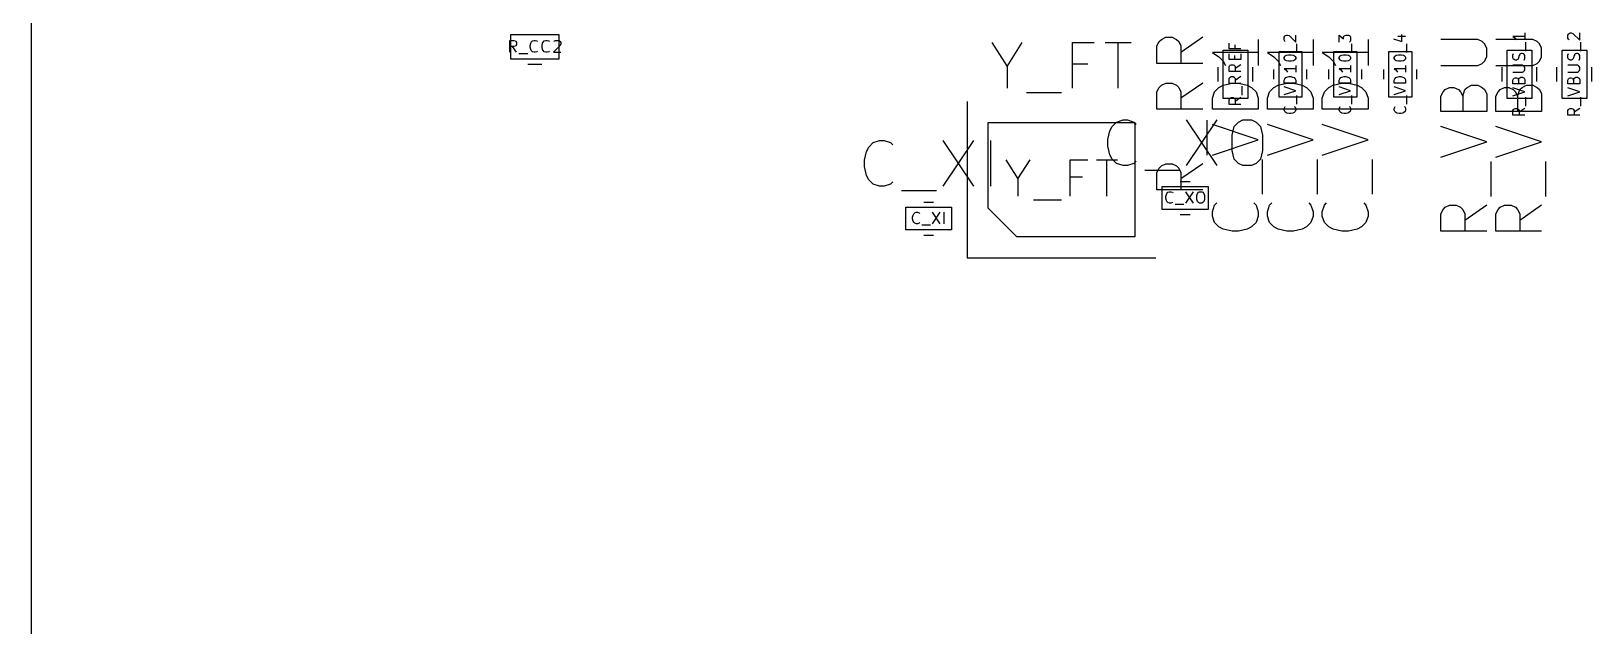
# Model space of a CAD drawing. Header units: millimetres. Extents: x -1 to 260, y -56 to 300.
# Drawn here: x 0 to 34.08, y 189.86 to 202.84 of the extents above; entities that cross this region are included whole.
import ezdxf

# ---------------------------------------------------------------- set-up
doc = ezdxf.new("R2010")
doc.units = ezdxf.units.MM
for name, color, linetype, true_color in [('Edge.Cuts', 254, 'CONTINUOUS', 0xd0d2cd), ('F.Fab', 9, 'CONTINUOUS', 0xafafaf), ('F.Silkscreen', 41, 'CONTINUOUS', 0xf2eda1)]:
    doc.layers.add(name, color=color, linetype=linetype, true_color=true_color)

msp = doc.modelspace()

# ---------------------------------------------------------------- linework, layer by layer
at = {"layer": 'Edge.Cuts', "linetype": 'CONTINUOUS'}
msp.add_line((0, 300), (0, 0), dxfattribs=at)
at = {"layer": 'F.Fab', "linetype": 'CONTINUOUS'}
for p, q in [((32.6182, 202.803809), (32.6182, 202.655237)), ((33.5582, 202.754285), (33.570581, 202.779047)), ((33.570581, 202.779047), (33.582962, 202.791428)), ((33.582962, 202.791428), (33.607724, 202.803809)), ((33.607724, 202.803809), (33.632486, 202.803809)), ((33.632486, 202.803809), (33.669629, 202.791428)), ((33.669629, 202.791428), (33.8182, 202.642856)), ((33.8182, 202.642856), (33.8182, 202.803809)), ((10.449047, 202.381799), (10.449047, 202.641799)), ((10.449047, 202.641799), (10.548095, 202.641799)), ((10.548095, 202.505608), (10.449047, 202.505608)), ((10.475, 202.77), (11.525, 202.77)), ((10.475, 202.23), (10.475, 202.77)), ((10.597619, 202.381799), (10.510952, 202.505608)), ((10.548095, 202.641799), (10.572857, 202.629418)), ((10.572857, 202.517989), (10.548095, 202.505608)), ((10.572857, 202.629418), (10.585238, 202.617037)), ((10.585238, 202.53037), (10.572857, 202.517989)), ((10.585238, 202.617037), (10.597619, 202.592275)), ((10.597619, 202.555132), (10.585238, 202.53037)), ((10.597619, 202.592275), (10.597619, 202.555132)), ((10.894761, 202.53037), (10.907142, 202.579894)), ((10.894761, 202.493227), (10.894761, 202.53037)), ((10.907142, 202.443703), (10.894761, 202.493227)), ((10.907142, 202.579894), (10.919523, 202.604656)), ((10.919523, 202.418941), (10.907142, 202.443703)), ((10.919523, 202.604656), (10.944285, 202.629418)), ((10.944285, 202.629418), (10.981428, 202.641799)), ((10.981428, 202.641799), (11.00619, 202.641799)), ((11.00619, 202.641799), (11.043333, 202.629418)), ((11.043333, 202.629418), (11.055714, 202.617037)), ((11.154761, 202.53037), (11.167142, 202.579894)), ((11.154761, 202.493227), (11.154761, 202.53037)), ((11.167142, 202.443703), (11.154761, 202.493227)), ((11.167142, 202.579894), (11.179523, 202.604656)), ((11.179523, 202.418941), (11.167142, 202.443703)), ((11.179523, 202.604656), (11.204285, 202.629418)), ((11.204285, 202.629418), (11.241428, 202.641799)), ((11.241428, 202.641799), (11.26619, 202.641799)), ((11.26619, 202.641799), (11.303333, 202.629418)), ((11.303333, 202.629418), (11.315714, 202.617037)), ((11.550952, 202.53037), (11.40238, 202.381799)), ((11.414761, 202.617037), (11.427142, 202.629418)), ((11.427142, 202.629418), (11.451904, 202.641799)), ((11.451904, 202.641799), (11.513809, 202.641799)), ((11.513809, 202.641799), (11.538571, 202.629418)), ((11.525, 202.77), (11.525, 202.23)), ((11.538571, 202.629418), (11.550952, 202.617037)), ((11.550952, 202.617037), (11.563333, 202.592275)), ((11.563333, 202.567513), (11.550952, 202.53037)), ((11.563333, 202.592275), (11.563333, 202.567513)), ((26.1582, 202.457142), (26.1582, 202.580952)), ((26.4182, 202.457142), (26.1582, 202.457142)), ((26.28201, 202.543809), (26.28201, 202.457142)), ((27.363574, 202.709524), (27.375479, 202.733333)), ((27.363574, 202.65), (27.363574, 202.709524)), ((27.375479, 202.62619), (27.363574, 202.65)), ((27.375479, 202.733333), (27.387384, 202.745238)), ((27.387384, 202.614286), (27.375479, 202.62619)), ((27.387384, 202.745238), (27.411193, 202.757143)), ((27.411193, 202.757143), (27.435003, 202.757143)), ((27.435003, 202.757143), (27.470717, 202.745238)), ((27.470717, 202.745238), (27.613574, 202.602381)), ((27.613574, 202.602381), (27.613574, 202.757143)), ((27.637384, 202.376191), (27.637384, 202.566667)), ((28.563574, 202.602381), (28.563574, 202.757143)), ((28.563574, 202.757143), (28.658812, 202.673809)), ((28.658812, 202.709524), (28.670717, 202.733333)), ((28.658812, 202.673809), (28.658812, 202.709524)), ((28.670717, 202.733333), (28.682622, 202.745238)), ((28.682622, 202.745238), (28.706431, 202.757143)), ((28.706431, 202.757143), (28.765955, 202.757143)), ((28.765955, 202.757143), (28.789765, 202.745238)), ((28.789765, 202.745238), (28.80167, 202.733333)), ((28.80167, 202.614286), (28.789765, 202.602381)), ((28.80167, 202.733333), (28.813574, 202.709524)), ((28.813574, 202.638095), (28.80167, 202.614286)), ((28.813574, 202.709524), (28.813574, 202.638095)), ((28.837384, 202.376191), (28.837384, 202.566667)), ((29.75167, 202.673809), (29.930241, 202.614286)), ((29.846908, 202.733333), (30.013574, 202.733333)), ((29.930241, 202.614286), (29.930241, 202.769047)), ((30.037384, 202.376191), (30.037384, 202.566667)), ((32.6182, 202.729523), (32.3582, 202.729523)), ((32.3582, 202.729523), (32.395343, 202.704761)), ((32.395343, 202.704761), (32.420105, 202.679999)), ((32.420105, 202.679999), (32.432486, 202.655237)), ((32.642962, 202.407619), (32.642962, 202.605714)), ((33.5582, 202.69238), (33.5582, 202.754285)), ((33.570581, 202.667618), (33.5582, 202.69238)), ((33.582962, 202.655237), (33.570581, 202.667618)), ((33.842962, 202.407619), (33.842962, 202.605714)), ((11.525, 202.23), (10.475, 202.23)), ((10.647143, 202.357037), (10.845238, 202.357037)), ((10.944285, 202.39418), (10.919523, 202.418941)), ((10.981428, 202.381799), (10.944285, 202.39418)), ((11.00619, 202.381799), (10.981428, 202.381799)), ((11.043333, 202.39418), (11.00619, 202.381799)), ((11.055714, 202.40656), (11.043333, 202.39418)), ((11.204285, 202.39418), (11.179523, 202.418941)), ((11.241428, 202.381799), (11.204285, 202.39418)), ((11.26619, 202.381799), (11.241428, 202.381799)), ((11.303333, 202.39418), (11.26619, 202.381799)), ((11.315714, 202.40656), (11.303333, 202.39418)), ((11.40238, 202.381799), (11.563333, 202.381799)), ((26.03, 202.425), (26.57, 202.425)), ((26.03, 201.375), (26.03, 202.425)), ((26.1582, 202.221904), (26.1582, 202.345714)), ((26.4182, 202.221904), (26.1582, 202.221904)), ((26.170581, 202.085714), (26.182962, 202.098095)), ((26.182962, 202.098095), (26.207724, 202.110476)), ((26.207724, 202.110476), (26.244867, 202.110476)), ((26.244867, 202.110476), (26.269629, 202.098095)), ((26.269629, 202.098095), (26.28201, 202.085714)), ((26.28201, 202.221904), (26.28201, 202.308571)), ((26.4182, 202.110476), (26.294391, 202.023809)), ((26.4182, 202.345714), (26.4182, 202.221904)), ((26.57, 202.425), (26.57, 201.375)), ((27.25, 202.4), (27.75, 202.4)), ((27.25, 201.4), (27.25, 202.4)), ((27.363574, 202.269048), (27.375479, 202.292857)), ((27.363574, 202.245238), (27.363574, 202.269048)), ((27.375479, 202.221429), (27.363574, 202.245238)), ((27.375479, 202.292857), (27.387384, 202.304762)), ((27.387384, 202.209524), (27.375479, 202.221429)), ((27.387384, 202.304762), (27.411193, 202.316667)), ((27.411193, 202.197619), (27.387384, 202.209524)), ((27.411193, 202.316667), (27.458812, 202.328572)), ((27.458812, 202.185715), (27.411193, 202.197619)), ((27.458812, 202.328572), (27.518336, 202.328572)), ((27.518336, 202.185715), (27.458812, 202.185715)), ((27.518336, 202.328572), (27.565955, 202.316667)), ((27.565955, 202.197619), (27.518336, 202.185715)), ((27.565955, 202.316667), (27.589765, 202.304762)), ((27.589765, 202.209524), (27.565955, 202.197619)), ((27.589765, 202.304762), (27.60167, 202.292857)), ((27.60167, 202.221429), (27.589765, 202.209524)), ((27.60167, 202.292857), (27.613574, 202.269048)), ((27.613574, 202.245238), (27.60167, 202.221429)), ((27.613574, 202.269048), (27.613574, 202.245238)), ((27.75, 202.4), (27.75, 201.4)), ((28.45, 202.4), (28.95, 202.4)), ((28.45, 201.4), (28.45, 202.4)), ((28.563574, 202.269048), (28.575479, 202.292857)), ((28.563574, 202.245238), (28.563574, 202.269048)), ((28.575479, 202.221429), (28.563574, 202.245238)), ((28.575479, 202.292857), (28.587384, 202.304762)), ((28.587384, 202.209524), (28.575479, 202.221429)), ((28.587384, 202.304762), (28.611193, 202.316667)), ((28.611193, 202.197619), (28.587384, 202.209524)), ((28.611193, 202.316667), (28.658812, 202.328572)), ((28.658812, 202.185715), (28.611193, 202.197619)), ((28.658812, 202.328572), (28.718336, 202.328572)), ((28.718336, 202.185715), (28.658812, 202.185715)), ((28.718336, 202.328572), (28.765955, 202.316667)), ((28.765955, 202.197619), (28.718336, 202.185715)), ((28.765955, 202.316667), (28.789765, 202.304762)), ((28.789765, 202.209524), (28.765955, 202.197619)), ((28.789765, 202.304762), (28.80167, 202.292857)), ((28.80167, 202.221429), (28.789765, 202.209524)), ((28.80167, 202.292857), (28.813574, 202.269048)), ((28.813574, 202.245238), (28.80167, 202.221429)), ((28.813574, 202.269048), (28.813574, 202.245238)), ((28.95, 202.4), (28.95, 201.4)), ((29.65, 202.4), (30.15, 202.4)), ((29.65, 201.4), (29.65, 202.4)), ((29.763574, 202.269048), (29.775479, 202.292857)), ((29.763574, 202.245238), (29.763574, 202.269048)), ((29.775479, 202.221429), (29.763574, 202.245238)), ((29.775479, 202.292857), (29.787384, 202.304762)), ((29.787384, 202.209524), (29.775479, 202.221429)), ((29.787384, 202.304762), (29.811193, 202.316667)), ((29.811193, 202.197619), (29.787384, 202.209524)), ((29.811193, 202.316667), (29.858812, 202.328572)), ((29.858812, 202.185715), (29.811193, 202.197619)), ((29.858812, 202.328572), (29.918336, 202.328572)), ((29.918336, 202.185715), (29.858812, 202.185715)), ((29.918336, 202.328572), (29.965955, 202.316667)), ((29.965955, 202.197619), (29.918336, 202.185715)), ((29.965955, 202.316667), (29.989765, 202.304762)), ((29.989765, 202.209524), (29.965955, 202.197619)), ((29.989765, 202.304762), (30.00167, 202.292857)), ((30.00167, 202.221429), (29.989765, 202.209524)), ((30.00167, 202.292857), (30.013574, 202.269048)), ((30.013574, 202.245238), (30.00167, 202.221429)), ((30.013574, 202.269048), (30.013574, 202.245238)), ((30.15, 202.4), (30.15, 201.4)), ((32.23, 202.425), (32.77, 202.425)), ((32.23, 201.375), (32.23, 202.425)), ((32.3582, 202.320952), (32.370581, 202.358095)), ((32.3582, 202.259047), (32.3582, 202.320952)), ((32.370581, 202.234285), (32.3582, 202.259047)), ((32.568677, 202.098095), (32.3582, 202.098095)), ((32.382962, 202.221904), (32.370581, 202.234285)), ((32.407724, 202.209523), (32.382962, 202.221904)), ((32.432486, 202.209523), (32.407724, 202.209523)), ((32.457248, 202.221904), (32.432486, 202.209523)), ((32.469629, 202.234285), (32.457248, 202.221904)), ((32.48201, 202.259047), (32.469629, 202.234285)), ((32.494391, 202.308571), (32.48201, 202.259047)), ((32.506772, 202.333333), (32.494391, 202.308571)), ((32.519153, 202.345714), (32.506772, 202.333333)), ((32.543915, 202.358095), (32.519153, 202.345714)), ((32.568677, 202.358095), (32.543915, 202.358095)), ((32.593439, 202.345714), (32.568677, 202.358095)), ((32.593439, 202.085714), (32.568677, 202.098095)), ((32.60582, 202.333333), (32.593439, 202.345714)), ((32.6182, 202.308571), (32.60582, 202.333333)), ((32.60582, 202.209523), (32.6182, 202.246666)), ((32.6182, 202.246666), (32.6182, 202.308571)), ((32.77, 202.425), (32.77, 201.375)), ((33.43, 202.425), (33.97, 202.425)), ((33.43, 201.375), (33.43, 202.425)), ((33.5582, 202.320952), (33.570581, 202.358095)), ((33.5582, 202.259047), (33.5582, 202.320952)), ((33.570581, 202.234285), (33.5582, 202.259047)), ((33.768677, 202.098095), (33.5582, 202.098095)), ((33.582962, 202.221904), (33.570581, 202.234285)), ((33.607724, 202.209523), (33.582962, 202.221904)), ((33.632486, 202.209523), (33.607724, 202.209523)), ((33.657248, 202.221904), (33.632486, 202.209523)), ((33.669629, 202.234285), (33.657248, 202.221904)), ((33.68201, 202.259047), (33.669629, 202.234285)), ((33.694391, 202.308571), (33.68201, 202.259047)), ((33.706772, 202.333333), (33.694391, 202.308571)), ((33.719153, 202.345714), (33.706772, 202.333333)), ((33.743915, 202.358095), (33.719153, 202.345714)), ((33.768677, 202.358095), (33.743915, 202.358095)), ((33.793439, 202.345714), (33.768677, 202.358095)), ((33.793439, 202.085714), (33.768677, 202.098095)), ((33.80582, 202.333333), (33.793439, 202.345714)), ((33.8182, 202.308571), (33.80582, 202.333333)), ((33.80582, 202.209523), (33.8182, 202.246666)), ((33.8182, 202.246666), (33.8182, 202.308571)), ((33.97, 202.425), (33.97, 201.375)), ((26.1582, 202.060952), (26.170581, 202.085714)), ((26.1582, 201.961904), (26.1582, 202.060952)), ((26.4182, 201.961904), (26.1582, 201.961904)), ((26.1582, 201.800952), (26.170581, 201.825714)), ((26.1582, 201.701904), (26.1582, 201.800952)), ((26.170581, 201.825714), (26.182962, 201.838095)), ((26.182962, 201.838095), (26.207724, 201.850476)), ((26.207724, 201.850476), (26.244867, 201.850476)), ((26.244867, 201.850476), (26.269629, 201.838095)), ((26.269629, 201.838095), (26.28201, 201.825714)), ((26.28201, 202.085714), (26.294391, 202.060952)), ((26.28201, 201.825714), (26.294391, 201.800952)), ((26.294391, 202.060952), (26.294391, 201.961904)), ((26.4182, 201.850476), (26.294391, 201.763809)), ((26.294391, 201.800952), (26.294391, 201.701904)), ((27.613574, 202.019048), (27.363574, 202.019048)), ((27.363574, 202.019048), (27.399289, 201.995239)), ((27.363574, 201.769048), (27.375479, 201.804762)), ((27.363574, 201.709524), (27.363574, 201.769048)), ((27.375479, 201.804762), (27.399289, 201.828572)), ((27.399289, 201.995239), (27.423098, 201.971429)), ((27.399289, 201.828572), (27.423098, 201.840477)), ((27.423098, 201.971429), (27.435003, 201.94762)), ((27.423098, 201.840477), (27.470717, 201.852381)), ((27.470717, 201.852381), (27.506431, 201.852381)), ((27.506431, 201.852381), (27.55405, 201.840477)), ((27.55405, 201.840477), (27.57786, 201.828572)), ((27.57786, 201.828572), (27.60167, 201.804762)), ((27.60167, 201.804762), (27.613574, 201.769048)), ((27.613574, 202.090477), (27.613574, 201.94762)), ((27.613574, 201.769048), (27.613574, 201.709524)), ((28.813574, 202.019048), (28.563574, 202.019048)), ((28.563574, 202.019048), (28.599289, 201.995239)), ((28.563574, 201.769048), (28.575479, 201.804762)), ((28.563574, 201.709524), (28.563574, 201.769048)), ((28.575479, 201.804762), (28.599289, 201.828572)), ((28.599289, 201.995239), (28.623098, 201.971429)), ((28.599289, 201.828572), (28.623098, 201.840477)), ((28.623098, 201.971429), (28.635003, 201.94762)), ((28.623098, 201.840477), (28.670717, 201.852381)), ((28.670717, 201.852381), (28.706431, 201.852381)), ((28.706431, 201.852381), (28.75405, 201.840477)), ((28.75405, 201.840477), (28.77786, 201.828572)), ((28.77786, 201.828572), (28.80167, 201.804762)), ((28.80167, 201.804762), (28.813574, 201.769048)), ((28.813574, 202.090477), (28.813574, 201.94762)), ((28.813574, 201.769048), (28.813574, 201.709524)), ((30.013574, 202.019048), (29.763574, 202.019048)), ((29.763574, 202.019048), (29.799289, 201.995239)), ((29.763574, 201.769048), (29.775479, 201.804762)), ((29.763574, 201.709524), (29.763574, 201.769048)), ((29.775479, 201.804762), (29.799289, 201.828572)), ((29.799289, 201.995239), (29.823098, 201.971429)), ((29.799289, 201.828572), (29.823098, 201.840477)), ((29.823098, 201.971429), (29.835003, 201.94762)), ((29.823098, 201.840477), (29.870717, 201.852381)), ((29.870717, 201.852381), (29.906431, 201.852381)), ((29.906431, 201.852381), (29.95405, 201.840477)), ((29.95405, 201.840477), (29.97786, 201.828572)), ((29.97786, 201.828572), (30.00167, 201.804762)), ((30.00167, 201.804762), (30.013574, 201.769048)), ((30.013574, 202.090477), (30.013574, 201.94762)), ((30.013574, 201.769048), (30.013574, 201.709524)), ((32.3582, 201.949523), (32.568677, 201.949523)), ((32.3582, 201.77619), (32.370581, 201.800952)), ((32.3582, 201.689523), (32.3582, 201.77619)), ((32.370581, 201.800952), (32.382962, 201.813333)), ((32.382962, 201.813333), (32.407724, 201.825714)), ((32.407724, 201.825714), (32.432486, 201.825714)), ((32.432486, 201.825714), (32.457248, 201.813333)), ((32.457248, 201.813333), (32.469629, 201.800952)), ((32.469629, 201.800952), (32.48201, 201.77619)), ((32.48201, 201.77619), (32.494391, 201.813333)), ((32.48201, 201.77619), (32.48201, 201.689523)), ((32.494391, 201.813333), (32.506772, 201.825714)), ((32.506772, 201.825714), (32.531534, 201.838095)), ((32.531534, 201.838095), (32.568677, 201.838095)), ((32.568677, 201.949523), (32.593439, 201.961904)), ((32.568677, 201.838095), (32.593439, 201.825714)), ((32.60582, 202.073333), (32.593439, 202.085714)), ((32.593439, 201.961904), (32.60582, 201.974285)), ((32.593439, 201.825714), (32.60582, 201.813333)), ((32.6182, 202.048571), (32.60582, 202.073333)), ((32.60582, 201.974285), (32.6182, 201.999047)), ((32.60582, 201.813333), (32.6182, 201.788571)), ((32.6182, 201.999047), (32.6182, 202.048571)), ((32.6182, 201.788571), (32.6182, 201.689523)), ((33.5582, 201.949523), (33.768677, 201.949523)), ((33.5582, 201.77619), (33.570581, 201.800952)), ((33.5582, 201.689523), (33.5582, 201.77619)), ((33.570581, 201.800952), (33.582962, 201.813333)), ((33.582962, 201.813333), (33.607724, 201.825714)), ((33.607724, 201.825714), (33.632486, 201.825714)), ((33.632486, 201.825714), (33.657248, 201.813333)), ((33.657248, 201.813333), (33.669629, 201.800952)), ((33.669629, 201.800952), (33.68201, 201.77619)), ((33.68201, 201.77619), (33.694391, 201.813333)), ((33.68201, 201.77619), (33.68201, 201.689523)), ((33.694391, 201.813333), (33.706772, 201.825714)), ((33.706772, 201.825714), (33.731534, 201.838095)), ((33.731534, 201.838095), (33.768677, 201.838095)), ((33.768677, 201.949523), (33.793439, 201.961904)), ((33.768677, 201.838095), (33.793439, 201.825714)), ((33.80582, 202.073333), (33.793439, 202.085714)), ((33.793439, 201.961904), (33.80582, 201.974285)), ((33.793439, 201.825714), (33.80582, 201.813333)), ((33.8182, 202.048571), (33.80582, 202.073333)), ((33.80582, 201.974285), (33.8182, 201.999047)), ((33.80582, 201.813333), (33.8182, 201.788571)), ((33.8182, 201.999047), (33.8182, 202.048571)), ((33.8182, 201.788571), (33.8182, 201.689523)), ((26.4182, 201.701904), (26.1582, 201.701904)), ((26.442962, 201.441905), (26.442962, 201.64)), ((27.613574, 201.709524), (27.363574, 201.709524)), ((27.613574, 201.542857), (27.363574, 201.626191)), ((27.363574, 201.459524), (27.613574, 201.542857)), ((27.637384, 201.245239), (27.637384, 201.435715)), ((28.813574, 201.709524), (28.563574, 201.709524)), ((28.813574, 201.542857), (28.563574, 201.626191)), ((28.563574, 201.459524), (28.813574, 201.542857)), ((28.837384, 201.245239), (28.837384, 201.435715)), ((30.013574, 201.709524), (29.763574, 201.709524)), ((30.013574, 201.542857), (29.763574, 201.626191)), ((29.763574, 201.459524), (30.013574, 201.542857)), ((30.037384, 201.245239), (30.037384, 201.435715)), ((32.6182, 201.689523), (32.3582, 201.689523)), ((32.6182, 201.51619), (32.3582, 201.602857)), ((32.3582, 201.429523), (32.6182, 201.51619)), ((33.8182, 201.689523), (33.5582, 201.689523)), ((33.8182, 201.51619), (33.5582, 201.602857)), ((33.5582, 201.429523), (33.8182, 201.51619)), ((26.57, 201.375), (26.03, 201.375)), ((26.1582, 201.342857), (26.170581, 201.367619)), ((26.1582, 201.243809), (26.1582, 201.342857)), ((26.4182, 201.243809), (26.1582, 201.243809)), ((26.170581, 201.367619), (26.182962, 201.38)), ((26.182962, 201.38), (26.207724, 201.392381)), ((26.207724, 201.392381), (26.244867, 201.392381)), ((26.244867, 201.392381), (26.269629, 201.38)), ((26.269629, 201.38), (26.28201, 201.367619)), ((26.28201, 201.367619), (26.294391, 201.342857)), ((26.4182, 201.392381), (26.294391, 201.305714)), ((26.294391, 201.342857), (26.294391, 201.243809)), ((27.75, 201.4), (27.25, 201.4)), ((27.363574, 201.15), (27.375479, 201.185715)), ((27.363574, 201.126191), (27.363574, 201.15)), ((27.375479, 201.090477), (27.363574, 201.126191)), ((27.375479, 201.185715), (27.387384, 201.197619)), ((27.399289, 201.066667), (27.375479, 201.090477)), ((27.60167, 201.090477), (27.57786, 201.066667)), ((27.589765, 201.197619), (27.60167, 201.185715)), ((27.60167, 201.185715), (27.613574, 201.15)), ((27.613574, 201.126191), (27.60167, 201.090477)), ((27.613574, 201.15), (27.613574, 201.126191)), ((28.95, 201.4), (28.45, 201.4)), ((28.563574, 201.15), (28.575479, 201.185715)), ((28.563574, 201.126191), (28.563574, 201.15)), ((28.575479, 201.090477), (28.563574, 201.126191)), ((28.575479, 201.185715), (28.587384, 201.197619)), ((28.599289, 201.066667), (28.575479, 201.090477)), ((28.80167, 201.090477), (28.77786, 201.066667)), ((28.789765, 201.197619), (28.80167, 201.185715)), ((28.80167, 201.185715), (28.813574, 201.15)), ((28.813574, 201.126191), (28.80167, 201.090477)), ((28.813574, 201.15), (28.813574, 201.126191)), ((30.15, 201.4), (29.65, 201.4)), ((29.763574, 201.15), (29.775479, 201.185715)), ((29.763574, 201.126191), (29.763574, 201.15)), ((29.775479, 201.090477), (29.763574, 201.126191)), ((29.775479, 201.185715), (29.787384, 201.197619)), ((29.799289, 201.066667), (29.775479, 201.090477)), ((30.00167, 201.090477), (29.97786, 201.066667)), ((29.989765, 201.197619), (30.00167, 201.185715)), ((30.00167, 201.185715), (30.013574, 201.15)), ((30.013574, 201.126191), (30.00167, 201.090477)), ((30.013574, 201.15), (30.013574, 201.126191)), ((32.77, 201.375), (32.23, 201.375)), ((32.3582, 201.107619), (32.370581, 201.132381)), ((32.3582, 201.008571), (32.3582, 201.107619)), ((32.370581, 201.132381), (32.382962, 201.144762)), ((32.382962, 201.144762), (32.407724, 201.157143)), ((32.407724, 201.157143), (32.444867, 201.157143)), ((32.444867, 201.157143), (32.469629, 201.144762)), ((32.469629, 201.144762), (32.48201, 201.132381)), ((32.48201, 201.132381), (32.494391, 201.107619)), ((32.6182, 201.157143), (32.494391, 201.070476)), ((32.494391, 201.107619), (32.494391, 201.008571)), ((32.642962, 201.206667), (32.642962, 201.404762)), ((33.97, 201.375), (33.43, 201.375)), ((33.5582, 201.107619), (33.570581, 201.132381)), ((33.5582, 201.008571), (33.5582, 201.107619)), ((33.570581, 201.132381), (33.582962, 201.144762)), ((33.582962, 201.144762), (33.607724, 201.157143)), ((33.607724, 201.157143), (33.644867, 201.157143)), ((33.644867, 201.157143), (33.669629, 201.144762)), ((33.669629, 201.144762), (33.68201, 201.132381)), ((33.68201, 201.132381), (33.694391, 201.107619)), ((33.8182, 201.157143), (33.694391, 201.070476)), ((33.694391, 201.107619), (33.694391, 201.008571)), ((33.842962, 201.206667), (33.842962, 201.404762)), ((20.9, 198.975), (20.9, 200.85)), ((20.9, 200.85), (24.1, 200.85)), ((24.1, 200.85), (24.1, 198.35)), ((27.423098, 201.054762), (27.399289, 201.066667)), ((27.470717, 201.042858), (27.423098, 201.054762)), ((27.506431, 201.042858), (27.470717, 201.042858)), ((27.55405, 201.054762), (27.506431, 201.042858)), ((27.57786, 201.066667), (27.55405, 201.054762)), ((28.623098, 201.054762), (28.599289, 201.066667)), ((28.670717, 201.042858), (28.623098, 201.054762)), ((28.706431, 201.042858), (28.670717, 201.042858)), ((28.75405, 201.054762), (28.706431, 201.042858)), ((28.77786, 201.066667), (28.75405, 201.054762)), ((29.823098, 201.054762), (29.799289, 201.066667)), ((29.870717, 201.042858), (29.823098, 201.054762)), ((29.906431, 201.042858), (29.870717, 201.042858)), ((29.95405, 201.054762), (29.906431, 201.042858)), ((29.97786, 201.066667), (29.95405, 201.054762)), ((32.6182, 201.008571), (32.3582, 201.008571)), ((33.8182, 201.008571), (33.5582, 201.008571)), ((21.280952, 200.036144), (21.547619, 199.617097)), ((21.547619, 199.617097), (21.814285, 200.036144)), ((22.690476, 199.236144), (22.690476, 200.036144)), ((22.690476, 200.036144), (23.071428, 200.036144)), ((23.261904, 200.036144), (23.719047, 200.036144)), ((23.490475, 199.236144), (23.490475, 200.036144)), ((21.547619, 199.617097), (21.547619, 199.236144)), ((22.957142, 199.655192), (22.690476, 199.655192)), ((24.7, 199.45), (25.7, 199.45)), ((24.7, 198.95), (24.7, 199.45)), ((25.7, 199.45), (25.7, 198.95)), ((21.890476, 199.159954), (22.499999, 199.159954)), ((24.777381, 199.229282), (24.789285, 199.276901)), ((24.777381, 199.193568), (24.777381, 199.229282)), ((24.789285, 199.145949), (24.777381, 199.193568)), ((24.789285, 199.276901), (24.80119, 199.30071)), ((24.80119, 199.122139), (24.789285, 199.145949)), ((24.80119, 199.30071), (24.825, 199.32452)), ((24.825, 199.09833), (24.80119, 199.122139)), ((24.825, 199.32452), (24.860714, 199.336425)), ((24.860714, 199.086425), (24.825, 199.09833)), ((24.860714, 199.336425), (24.884523, 199.336425)), ((24.884523, 199.086425), (24.860714, 199.086425)), ((24.884523, 199.336425), (24.920238, 199.32452)), ((24.920238, 199.09833), (24.884523, 199.086425)), ((24.920238, 199.32452), (24.932142, 199.312615)), ((24.932142, 199.110234), (24.920238, 199.09833)), ((24.979762, 199.062615), (25.170238, 199.062615)), ((25.205952, 199.336425), (25.372618, 199.086425)), ((25.372618, 199.336425), (25.205952, 199.086425)), ((25.455952, 199.253091), (25.467856, 199.30071)), ((25.455952, 199.169758), (25.455952, 199.253091)), ((25.467856, 199.122139), (25.455952, 199.169758)), ((25.467856, 199.30071), (25.491666, 199.32452)), ((25.491666, 199.09833), (25.467856, 199.122139)), ((25.491666, 199.32452), (25.515475, 199.336425)), ((25.515475, 199.086425), (25.491666, 199.09833)), ((25.515475, 199.336425), (25.563094, 199.336425)), ((25.563094, 199.086425), (25.515475, 199.086425)), ((25.563094, 199.336425), (25.586904, 199.32452)), ((25.586904, 199.09833), (25.563094, 199.086425)), ((25.586904, 199.32452), (25.610713, 199.30071)), ((25.610713, 199.122139), (25.586904, 199.09833)), ((25.610713, 199.30071), (25.622618, 199.253091)), ((25.622618, 199.169758), (25.610713, 199.122139)), ((25.622618, 199.253091), (25.622618, 199.169758)), ((19.1, 199), (20.1, 199)), ((19.1, 198.5), (19.1, 199)), ((19.24881, 198.779282), (19.260714, 198.826901)), ((19.24881, 198.743568), (19.24881, 198.779282)), ((19.260714, 198.695949), (19.24881, 198.743568)), ((19.260714, 198.826901), (19.272619, 198.85071)), ((19.272619, 198.672139), (19.260714, 198.695949)), ((19.272619, 198.85071), (19.296429, 198.87452)), ((19.296429, 198.87452), (19.332143, 198.886425)), ((19.332143, 198.886425), (19.355952, 198.886425)), ((19.355952, 198.886425), (19.391667, 198.87452)), ((19.391667, 198.87452), (19.403571, 198.862615)), ((19.677381, 198.886425), (19.844047, 198.636425)), ((19.844047, 198.886425), (19.677381, 198.636425)), ((19.939285, 198.636425), (19.939285, 198.886425)), ((20.1, 199), (20.1, 198.5)), ((21.525, 198.35), (20.9, 198.975)), ((25.7, 198.95), (24.7, 198.95)), ((20.1, 198.5), (19.1, 198.5)), ((19.296429, 198.64833), (19.272619, 198.672139)), ((19.332143, 198.636425), (19.296429, 198.64833)), ((19.355952, 198.636425), (19.332143, 198.636425)), ((19.391667, 198.64833), (19.355952, 198.636425)), ((19.403571, 198.660234), (19.391667, 198.64833)), ((19.451191, 198.612615), (19.641667, 198.612615)), ((24.1, 198.35), (21.525, 198.35))]:
    msp.add_line(p, q, dxfattribs=at)
at = {"layer": 'F.Silkscreen', "linetype": 'CONTINUOUS'}
for p, q in [((20.97619, 202.59518), (21.309523, 202.071371)), ((21.309523, 202.071371), (21.642856, 202.59518)), ((22.738095, 201.59518), (22.738095, 202.59518)), ((22.738095, 202.59518), (23.214285, 202.59518)), ((23.452381, 202.59518), (24.023809, 202.59518)), ((23.738095, 201.59518), (23.738095, 202.59518)), ((24.584819, 202.519047), (24.632438, 202.614285)), ((24.584819, 202.138095), (24.584819, 202.519047)), ((24.632438, 202.614285), (24.680057, 202.661904)), ((24.680057, 202.661904), (24.775295, 202.709523)), ((24.775295, 202.709523), (24.918152, 202.709523)), ((24.918152, 202.709523), (25.01339, 202.661904)), ((25.01339, 202.661904), (25.061009, 202.614285)), ((25.061009, 202.614285), (25.108628, 202.519047)), ((25.584819, 202.709523), (25.108628, 202.37619)), ((25.108628, 202.519047), (25.108628, 202.138095)), ((26.794819, 202.661904), (26.794819, 202.090476)), ((27.994819, 202.661904), (27.994819, 202.090476)), ((29.194819, 202.661904), (29.194819, 202.090476)), ((31.594342, 202.661904), (30.784819, 202.661904)), ((31.68958, 202.614285), (31.594342, 202.661904)), ((31.7372, 202.566666), (31.68958, 202.614285)), ((31.784819, 202.471428), (31.7372, 202.566666)), ((31.784819, 202.280952), (31.784819, 202.471428)), ((32.794342, 202.661904), (31.984819, 202.661904)), ((32.88958, 202.614285), (32.794342, 202.661904)), ((32.9372, 202.566666), (32.88958, 202.614285)), ((32.984819, 202.471428), (32.9372, 202.566666)), ((32.984819, 202.280952), (32.984819, 202.471428)), ((10.846359, 202.12), (11.153641, 202.12)), ((23.071428, 202.11899), (22.738095, 202.11899)), ((25.584819, 202.138095), (24.584819, 202.138095)), ((26.794819, 202.37619), (25.794819, 202.37619)), ((25.794819, 202.37619), (25.937676, 202.280952)), ((25.937676, 202.280952), (26.032914, 202.185714)), ((26.032914, 202.185714), (26.080533, 202.090476)), ((27.994819, 202.37619), (26.994819, 202.37619)), ((26.994819, 202.37619), (27.137676, 202.280952)), ((27.137676, 202.280952), (27.232914, 202.185714)), ((27.232914, 202.185714), (27.280533, 202.090476)), ((29.194819, 202.37619), (28.194819, 202.37619)), ((28.194819, 202.37619), (28.337676, 202.280952)), ((28.337676, 202.280952), (28.432914, 202.185714)), ((28.432914, 202.185714), (28.480533, 202.090476)), ((31.594342, 202.090476), (31.68958, 202.138095)), ((31.68958, 202.138095), (31.7372, 202.185714)), ((31.7372, 202.185714), (31.784819, 202.280952)), ((32.794342, 202.090476), (32.88958, 202.138095)), ((32.88958, 202.138095), (32.9372, 202.185714)), ((32.9372, 202.185714), (32.984819, 202.280952)), ((21.309523, 202.071371), (21.309523, 201.59518)), ((25.92, 201.746359), (25.92, 202.053641)), ((26.68, 201.746359), (26.68, 202.053641)), ((27.14, 201.792164), (27.14, 202.007836)), ((27.86, 201.792164), (27.86, 202.007836)), ((28.34, 201.792164), (28.34, 202.007836)), ((29.06, 201.792164), (29.06, 202.007836)), ((29.54, 201.792164), (29.54, 202.007836)), ((30.26, 201.792164), (30.26, 202.007836)), ((30.784819, 202.090476), (31.594342, 202.090476)), ((31.984819, 202.090476), (32.794342, 202.090476)), ((32.12, 201.746359), (32.12, 202.053641)), ((32.88, 201.746359), (32.88, 202.053641)), ((33.32, 201.746359), (33.32, 202.053641)), ((34.08, 201.746359), (34.08, 202.053641)), ((21.738095, 201.499942), (22.499999, 201.499942)), ((24.584819, 201.519047), (24.632438, 201.614285)), ((24.584819, 201.138095), (24.584819, 201.519047)), ((24.632438, 201.614285), (24.680057, 201.661904)), ((24.680057, 201.661904), (24.775295, 201.709523)), ((24.775295, 201.709523), (24.918152, 201.709523)), ((24.918152, 201.709523), (25.01339, 201.661904)), ((25.01339, 201.661904), (25.061009, 201.614285)), ((25.061009, 201.614285), (25.108628, 201.519047)), ((25.584819, 201.709523), (25.108628, 201.37619)), ((25.108628, 201.519047), (25.108628, 201.138095)), ((25.794819, 201.37619), (25.842438, 201.519047)), ((25.842438, 201.519047), (25.937676, 201.614285)), ((25.937676, 201.614285), (26.032914, 201.661904)), ((26.032914, 201.661904), (26.22339, 201.709523)), ((26.22339, 201.709523), (26.366247, 201.709523)), ((26.366247, 201.709523), (26.556723, 201.661904)), ((26.556723, 201.661904), (26.651961, 201.614285)), ((26.651961, 201.614285), (26.7472, 201.519047)), ((26.7472, 201.519047), (26.794819, 201.37619)), ((26.994819, 201.37619), (27.042438, 201.519047)), ((27.042438, 201.519047), (27.137676, 201.614285)), ((27.137676, 201.614285), (27.232914, 201.661904)), ((27.232914, 201.661904), (27.42339, 201.709523)), ((27.42339, 201.709523), (27.566247, 201.709523)), ((27.566247, 201.709523), (27.756723, 201.661904)), ((27.756723, 201.661904), (27.851961, 201.614285)), ((27.851961, 201.614285), (27.9472, 201.519047)), ((27.9472, 201.519047), (27.994819, 201.37619)), ((28.194819, 201.37619), (28.242438, 201.519047)), ((28.242438, 201.519047), (28.337676, 201.614285)), ((28.337676, 201.614285), (28.432914, 201.661904)), ((28.432914, 201.661904), (28.62339, 201.709523)), ((28.62339, 201.709523), (28.766247, 201.709523)), ((28.766247, 201.709523), (28.956723, 201.661904)), ((28.956723, 201.661904), (29.051961, 201.614285)), ((29.051961, 201.614285), (29.1472, 201.519047)), ((29.1472, 201.519047), (29.194819, 201.37619)), ((30.784819, 201.423809), (30.832438, 201.519047)), ((30.784819, 201.090476), (30.784819, 201.423809)), ((30.832438, 201.519047), (30.880057, 201.566666)), ((30.880057, 201.566666), (30.975295, 201.614285)), ((30.975295, 201.614285), (31.070533, 201.614285)), ((31.070533, 201.614285), (31.165771, 201.566666)), ((31.165771, 201.566666), (31.21339, 201.519047)), ((31.21339, 201.519047), (31.261009, 201.423809)), ((31.261009, 201.423809), (31.308628, 201.566666)), ((31.261009, 201.423809), (31.261009, 201.090476)), ((31.308628, 201.566666), (31.356247, 201.614285)), ((31.356247, 201.614285), (31.451485, 201.661904)), ((31.451485, 201.661904), (31.594342, 201.661904)), ((31.594342, 201.661904), (31.68958, 201.614285)), ((31.68958, 201.614285), (31.7372, 201.566666)), ((31.7372, 201.566666), (31.784819, 201.471428)), ((31.784819, 201.471428), (31.784819, 201.090476)), ((31.984819, 201.423809), (32.032438, 201.519047)), ((31.984819, 201.090476), (31.984819, 201.423809)), ((32.032438, 201.519047), (32.080057, 201.566666)), ((32.080057, 201.566666), (32.175295, 201.614285)), ((32.175295, 201.614285), (32.270533, 201.614285)), ((32.270533, 201.614285), (32.365771, 201.566666)), ((32.365771, 201.566666), (32.41339, 201.519047)), ((32.41339, 201.519047), (32.461009, 201.423809)), ((32.461009, 201.423809), (32.508628, 201.566666)), ((32.461009, 201.423809), (32.461009, 201.090476)), ((32.508628, 201.566666), (32.556247, 201.614285)), ((32.556247, 201.614285), (32.651485, 201.661904)), ((32.651485, 201.661904), (32.794342, 201.661904)), ((32.794342, 201.661904), (32.88958, 201.614285)), ((32.88958, 201.614285), (32.9372, 201.566666)), ((32.9372, 201.566666), (32.984819, 201.471428)), ((32.984819, 201.471428), (32.984819, 201.090476)), ((20.44, 201.31), (20.44, 197.89)), ((25.584819, 201.138095), (24.584819, 201.138095)), ((25.794819, 201.138095), (25.794819, 201.37619)), ((26.794819, 201.138095), (25.794819, 201.138095)), ((26.794819, 201.37619), (26.794819, 201.138095)), ((26.994819, 201.138095), (26.994819, 201.37619)), ((27.994819, 201.138095), (26.994819, 201.138095)), ((27.994819, 201.37619), (27.994819, 201.138095)), ((28.194819, 201.138095), (28.194819, 201.37619)), ((29.194819, 201.138095), (28.194819, 201.138095)), ((29.194819, 201.37619), (29.194819, 201.138095)), ((31.784819, 201.090476), (30.784819, 201.090476)), ((32.984819, 201.090476), (31.984819, 201.090476)), ((23.557143, 200.667085), (23.604762, 200.762323)), ((23.604762, 200.762323), (23.7, 200.857561)), ((23.7, 200.857561), (23.842857, 200.90518)), ((23.842857, 200.90518), (23.938095, 200.90518)), ((23.938095, 200.90518), (24.080952, 200.857561)), ((24.080952, 200.857561), (24.128571, 200.809942)), ((25.22381, 200.90518), (25.890476, 199.90518)), ((25.890476, 200.90518), (25.22381, 199.90518)), ((25.680057, 200.138095), (25.680057, 200.899999)), ((26.794819, 200.471428), (25.794819, 200.804761)), ((26.22381, 200.571847), (26.271429, 200.762323)), ((26.271429, 200.762323), (26.366667, 200.857561)), ((26.366667, 200.857561), (26.461905, 200.90518)), ((26.461905, 200.90518), (26.652381, 200.90518)), ((26.652381, 200.90518), (26.747619, 200.857561)), ((26.747619, 200.857561), (26.842857, 200.762323)), ((26.842857, 200.762323), (26.890476, 200.571847)), ((27.994819, 200.471428), (26.994819, 200.804761)), ((29.194819, 200.471428), (28.194819, 200.804761)), ((31.784819, 200.423809), (30.784819, 200.757142)), ((32.984819, 200.423809), (31.984819, 200.757142)), ((18.290476, 200.312323), (18.385714, 200.407561)), ((18.385714, 200.407561), (18.528571, 200.45518)), ((18.528571, 200.45518), (18.623809, 200.45518)), ((18.623809, 200.45518), (18.766666, 200.407561)), ((18.766666, 200.407561), (18.814285, 200.359942)), ((19.909524, 200.45518), (20.57619, 199.45518)), ((20.57619, 200.45518), (19.909524, 199.45518)), ((20.957143, 199.45518), (20.957143, 200.45518)), ((23.509524, 200.476609), (23.557143, 200.667085)), ((23.509524, 200.333752), (23.509524, 200.476609)), ((25.794819, 200.138095), (26.794819, 200.471428)), ((26.22381, 200.238514), (26.22381, 200.571847)), ((26.890476, 200.571847), (26.890476, 200.238514)), ((26.994819, 200.138095), (27.994819, 200.471428)), ((28.194819, 200.138095), (29.194819, 200.471428)), ((30.784819, 200.090476), (31.784819, 200.423809)), ((31.984819, 200.090476), (32.984819, 200.423809)), ((18.195238, 200.026609), (18.242857, 200.217085)), ((18.242857, 200.217085), (18.290476, 200.312323)), ((23.557143, 200.143276), (23.509524, 200.333752)), ((23.604762, 200.048038), (23.557143, 200.143276)), ((26.271429, 200.048038), (26.22381, 200.238514)), ((26.890476, 200.238514), (26.842857, 200.048038)), ((18.195238, 199.883752), (18.195238, 200.026609)), ((18.242857, 199.693276), (18.195238, 199.883752)), ((23.7, 199.9528), (23.604762, 200.048038)), ((23.842857, 199.90518), (23.7, 199.9528)), ((23.938095, 199.90518), (23.842857, 199.90518)), ((24.080952, 199.9528), (23.938095, 199.90518)), ((24.128571, 200.000419), (24.080952, 199.9528)), ((24.319048, 199.809942), (25.080952, 199.809942)), ((24.584819, 199.757142), (24.632438, 199.85238)), ((24.584819, 199.37619), (24.584819, 199.757142)), ((24.632438, 199.85238), (24.680057, 199.899999)), ((24.680057, 199.899999), (24.775295, 199.947618)), ((24.775295, 199.947618), (24.918152, 199.947618)), ((24.918152, 199.947618), (25.01339, 199.899999)), ((25.01339, 199.899999), (25.061009, 199.85238)), ((25.061009, 199.85238), (25.108628, 199.757142)), ((25.584819, 199.947618), (25.108628, 199.614285)), ((25.108628, 199.757142), (25.108628, 199.37619)), ((26.366667, 199.9528), (26.271429, 200.048038)), ((26.461905, 199.90518), (26.366667, 199.9528)), ((26.652381, 199.90518), (26.461905, 199.90518)), ((26.747619, 199.9528), (26.652381, 199.90518)), ((26.842857, 200.048038), (26.747619, 199.9528)), ((26.890057, 199.280952), (26.890057, 200.042856)), ((28.090057, 199.280952), (28.090057, 200.042856)), ((29.290057, 199.280952), (29.290057, 200.042856)), ((31.880057, 199.233333), (31.880057, 199.995237)), ((33.080057, 199.233333), (33.080057, 199.995237)), ((18.290476, 199.598038), (18.242857, 199.693276)), ((18.385714, 199.5028), (18.290476, 199.598038)), ((18.528571, 199.45518), (18.385714, 199.5028)), ((18.623809, 199.45518), (18.528571, 199.45518)), ((18.766666, 199.5028), (18.623809, 199.45518)), ((18.814285, 199.550419), (18.766666, 199.5028)), ((25.584819, 199.37619), (24.584819, 199.37619)), ((25.092164, 199.56), (25.307836, 199.56)), ((19.004762, 199.359942), (19.766666, 199.359942)), ((19.492164, 199.11), (19.707836, 199.11)), ((25.794819, 198.899999), (25.842438, 199.042856)), ((25.842438, 199.042856), (25.890057, 199.090475)), ((26.69958, 199.090475), (26.7472, 199.042856)), ((26.7472, 199.042856), (26.794819, 198.899999)), ((26.994819, 198.899999), (27.042438, 199.042856)), ((27.042438, 199.042856), (27.090057, 199.090475)), ((27.89958, 199.090475), (27.9472, 199.042856)), ((27.9472, 199.042856), (27.994819, 198.899999)), ((28.194819, 198.899999), (28.242438, 199.042856)), ((28.242438, 199.042856), (28.290057, 199.090475)), ((29.09958, 199.090475), (29.1472, 199.042856)), ((29.1472, 199.042856), (29.194819, 198.899999)), ((30.880057, 198.995237), (30.975295, 199.042856)), ((30.975295, 199.042856), (31.118152, 199.042856)), ((31.118152, 199.042856), (31.21339, 198.995237)), ((31.784819, 199.042856), (31.308628, 198.709523)), ((32.080057, 198.995237), (32.175295, 199.042856)), ((32.175295, 199.042856), (32.318152, 199.042856)), ((32.318152, 199.042856), (32.41339, 198.995237)), ((32.984819, 199.042856), (32.508628, 198.709523)), ((25.092164, 198.84), (25.307836, 198.84)), ((25.794819, 198.804761), (25.794819, 198.899999)), ((25.842438, 198.661904), (25.794819, 198.804761)), ((26.794819, 198.804761), (26.7472, 198.661904)), ((26.794819, 198.899999), (26.794819, 198.804761)), ((26.994819, 198.804761), (26.994819, 198.899999)), ((27.042438, 198.661904), (26.994819, 198.804761)), ((27.994819, 198.804761), (27.9472, 198.661904)), ((27.994819, 198.899999), (27.994819, 198.804761)), ((28.194819, 198.804761), (28.194819, 198.899999)), ((28.242438, 198.661904), (28.194819, 198.804761)), ((29.194819, 198.804761), (29.1472, 198.661904)), ((29.194819, 198.899999), (29.194819, 198.804761)), ((30.784819, 198.85238), (30.832438, 198.947618)), ((30.784819, 198.471428), (30.784819, 198.85238)), ((30.832438, 198.947618), (30.880057, 198.995237)), ((31.21339, 198.995237), (31.261009, 198.947618)), ((31.261009, 198.947618), (31.308628, 198.85238)), ((31.308628, 198.85238), (31.308628, 198.471428)), ((31.984819, 198.85238), (32.032438, 198.947618)), ((31.984819, 198.471428), (31.984819, 198.85238)), ((32.032438, 198.947618), (32.080057, 198.995237)), ((32.41339, 198.995237), (32.461009, 198.947618)), ((32.461009, 198.947618), (32.508628, 198.85238)), ((32.508628, 198.85238), (32.508628, 198.471428)), ((19.492164, 198.39), (19.707836, 198.39)), ((25.937676, 198.566666), (25.842438, 198.661904)), ((26.032914, 198.519047), (25.937676, 198.566666)), ((26.22339, 198.471428), (26.032914, 198.519047)), ((26.366247, 198.471428), (26.22339, 198.471428)), ((26.556723, 198.519047), (26.366247, 198.471428)), ((26.651961, 198.566666), (26.556723, 198.519047)), ((26.7472, 198.661904), (26.651961, 198.566666)), ((27.137676, 198.566666), (27.042438, 198.661904)), ((27.232914, 198.519047), (27.137676, 198.566666)), ((27.42339, 198.471428), (27.232914, 198.519047)), ((27.566247, 198.471428), (27.42339, 198.471428)), ((27.756723, 198.519047), (27.566247, 198.471428)), ((27.851961, 198.566666), (27.756723, 198.519047)), ((27.9472, 198.661904), (27.851961, 198.566666)), ((28.337676, 198.566666), (28.242438, 198.661904)), ((28.432914, 198.519047), (28.337676, 198.566666)), ((28.62339, 198.471428), (28.432914, 198.519047)), ((28.766247, 198.471428), (28.62339, 198.471428)), ((28.956723, 198.519047), (28.766247, 198.471428)), ((29.051961, 198.566666), (28.956723, 198.519047)), ((29.1472, 198.661904), (29.051961, 198.566666)), ((31.784819, 198.471428), (30.784819, 198.471428)), ((32.984819, 198.471428), (31.984819, 198.471428)), ((20.44, 197.89), (24.56, 197.89))]:
    msp.add_line(p, q, dxfattribs=at)

doc.saveas('drawing.dxf')
